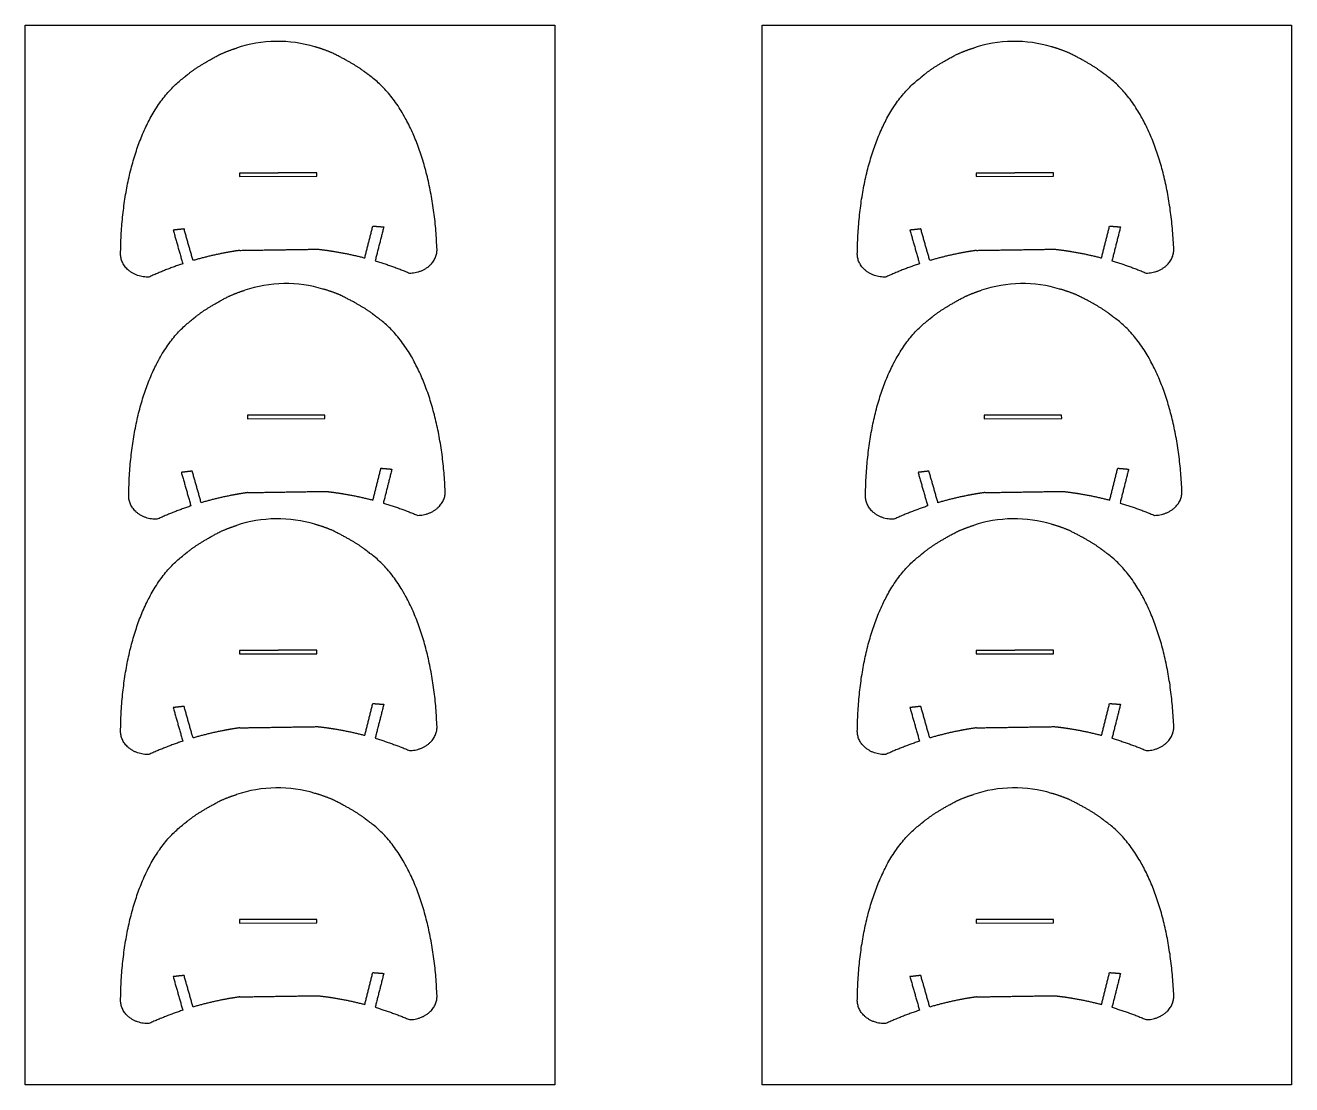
# Model space of a CAD drawing. Header units: metres. Extents: x 1979.8 to 2018, y 1971.1 to 1990.7.
# Drawn here: x 1984.608 to 1988.254, y 1987.332 to 1990.382 of the extents above; entities that cross this region are included whole.
import ezdxf

# ---------------------------------------------------------------- set-up
doc = ezdxf.new("R2010")
doc.units = ezdxf.units.M
doc.layers.add('ΦΥΛΛΑ ΓΙΑ CNC', color=1, linetype='Continuous')
doc.layers.add('ΦΥΛΛΑ ΚΟΝΤΡΑ ΠΛΑΚΕ', color=131, linetype='Continuous')

msp = doc.modelspace()

# ---------------------------------------------------------------- linework, layer by layer
at = {"layer": 'ΦΥΛΛΑ ΓΙΑ CNC'}
for points in [[(1985.3357, 1989.9571), (1985.2243, 1989.9571), (1985.2243, 1989.9469), (1985.4472, 1989.9476), (1985.4472, 1989.9575), (1985.3357, 1989.9575)], [(1987.4572, 1989.9571), (1987.3458, 1989.9571), (1987.3458, 1989.9469), (1987.5687, 1989.9476), (1987.5687, 1989.9575), (1987.4572, 1989.9575)], [(1985.3592, 1989.2598), (1985.2477, 1989.2598), (1985.2478, 1989.2496), (1985.4707, 1989.2503), (1985.4706, 1989.2601), (1985.3592, 1989.2601)], [(1987.4807, 1989.2598), (1987.3692, 1989.2598), (1987.3692, 1989.2496), (1987.5922, 1989.2503), (1987.5921, 1989.2601), (1987.4807, 1989.2601)], [(1985.3357, 1988.5826), (1985.2243, 1988.5826), (1985.2243, 1988.5724), (1985.4472, 1988.573), (1985.4472, 1988.5829), (1985.3357, 1988.5829)], [(1987.4572, 1988.5826), (1987.3458, 1988.5826), (1987.3458, 1988.5724), (1987.5687, 1988.573), (1987.5687, 1988.5829), (1987.4572, 1988.5829)], [(1985.3357, 1987.8078), (1985.2243, 1987.8078), (1985.2243, 1987.7976), (1985.4472, 1987.7983), (1985.4472, 1987.8082), (1985.3357, 1987.8082)], [(1987.4572, 1987.8078), (1987.3458, 1987.8078), (1987.3458, 1987.7976), (1987.5687, 1987.7983), (1987.5687, 1987.8082), (1987.4572, 1987.8082)]]:
    msp.add_lwpolyline(points, dxfattribs=at)
at = {"layer": 'ΦΥΛΛΑ ΓΙΑ CNC', "lineweight": -3}
for points in [[(1985.4412, 1990.3204), (1985.4059, 1990.3314), (1985.3674, 1990.3366), (1985.2904, 1990.3354), (1985.2519, 1990.3291), (1985.2164, 1990.317)], [(1987.5627, 1990.3204), (1987.5274, 1990.3314), (1987.4889, 1990.3366), (1987.4119, 1990.3354), (1987.3734, 1990.3291), (1987.3379, 1990.317)], [(1985.4647, 1989.6231), (1985.4293, 1989.6341), (1985.3909, 1989.6393), (1985.3139, 1989.6381), (1985.2754, 1989.6317), (1985.2399, 1989.6196)], [(1987.5862, 1989.6231), (1987.5508, 1989.6341), (1987.5124, 1989.6393), (1987.4354, 1989.6381), (1987.3969, 1989.6317), (1987.3614, 1989.6196)], [(1985.4412, 1988.9458), (1985.4059, 1988.9568), (1985.3674, 1988.962), (1985.2904, 1988.9609), (1985.2519, 1988.9545), (1985.2164, 1988.9424)], [(1987.5627, 1988.9458), (1987.5274, 1988.9568), (1987.4889, 1988.962), (1987.4119, 1988.9609), (1987.3734, 1988.9545), (1987.3379, 1988.9424)], [(1985.4412, 1988.1711), (1985.4059, 1988.1821), (1985.3674, 1988.1873), (1985.2904, 1988.1861), (1985.2519, 1988.1798), (1985.2164, 1988.1677)], [(1987.5627, 1988.1711), (1987.5274, 1988.1821), (1987.4889, 1988.1873), (1987.4119, 1988.1861), (1987.3734, 1988.1798), (1987.3379, 1988.1677)]]:
    msp.add_open_spline(points, degree=3, knots=[0, 0, 0, 0, 0.500337, 0.500337, 1.000843, 1.000843, 1.000843, 1.000843], dxfattribs=at)
for points, weights, knots in [([(1984.8823, 1989.7233), (1984.8859, 1990.0868), (1985.0546, 1990.224), (1985.0656, 1990.2329), (1985.0767, 1990.2419), (1985.1054, 1990.2653), (1985.1678, 1990.2984)], [1, 0.888324260259, 1, 1, 1, 0.970376548073, 0.948940508878], [3.3219173, 3.3219173, 3.3219173, 3.7990306, 3.7990306, 3.8560209, 3.8560209, 3.9482049, 3.9482049, 3.9482049]), ([(1985.7935, 1989.7373), (1985.7788, 1990.1005), (1985.606, 1990.2324), (1985.5947, 1990.241), (1985.5834, 1990.2496), (1985.5539, 1990.2721), (1985.4906, 1990.3033)], [1, 0.888324260259, 1, 1, 1, 0.970376548073, 0.948940508878], [3.3219173, 3.3219173, 3.3219173, 3.7990306, 3.7990306, 3.8560209, 3.8560209, 3.9482049, 3.9482049, 3.9482049]), ([(1987.0037, 1989.7233), (1987.0074, 1990.0868), (1987.1761, 1990.224), (1987.1871, 1990.2329), (1987.1982, 1990.2419), (1987.2269, 1990.2653), (1987.2893, 1990.2984)], [1, 0.888324260259, 1, 1, 1, 0.970376548073, 0.948940508878], [3.3219173, 3.3219173, 3.3219173, 3.7990306, 3.7990306, 3.8560209, 3.8560209, 3.9482049, 3.9482049, 3.9482049]), ([(1987.915, 1989.7373), (1987.9003, 1990.1005), (1987.7275, 1990.2324), (1987.7162, 1990.241), (1987.7049, 1990.2496), (1987.6754, 1990.2721), (1987.6121, 1990.3033)], [1, 0.888324260259, 1, 1, 1, 0.970376548073, 0.948940508878], [3.3219173, 3.3219173, 3.3219173, 3.7990306, 3.7990306, 3.8560209, 3.8560209, 3.9482049, 3.9482049, 3.9482049]), ([(1985.2255, 1989.7344), (1985.201, 1989.7309), (1985.1767, 1989.7261), (1985.1333, 1989.7176), (1985.0909, 1989.7051)], [1, 0.999659318534, 1, 0.997248724701, 0.99666160826], [2.7549118, 2.7549118, 2.7549118, 2.8346643, 2.8346643, 2.9768778, 2.9768778, 2.9768778]), ([(1985.4501, 1989.7378), (1985.4747, 1989.735), (1985.4992, 1989.731), (1985.5428, 1989.7238), (1985.5855, 1989.7126)], [1, 0.999659318534, 1, 0.997248724701, 0.99666160826], [2.7549118, 2.7549118, 2.7549118, 2.8346643, 2.8346643, 2.9768778, 2.9768778, 2.9768778]), ([(1987.347, 1989.7344), (1987.3224, 1989.7309), (1987.2981, 1989.7261), (1987.2548, 1989.7176), (1987.2124, 1989.7051)], [1, 0.999659318534, 1, 0.997248724701, 0.99666160826], [2.7549118, 2.7549118, 2.7549118, 2.8346643, 2.8346643, 2.9768778, 2.9768778, 2.9768778]), ([(1987.5716, 1989.7378), (1987.5962, 1989.735), (1987.6207, 1989.731), (1987.6643, 1989.7238), (1987.707, 1989.7126)], [1, 0.999659318534, 1, 0.997248724701, 0.99666160826], [2.7549118, 2.7549118, 2.7549118, 2.8346643, 2.8346643, 2.9768778, 2.9768778, 2.9768778]), ([(1984.9057, 1989.026), (1984.9094, 1989.3895), (1985.0781, 1989.5266), (1985.0891, 1989.5356), (1985.1001, 1989.5446), (1985.1289, 1989.5679), (1985.1912, 1989.601)], [1, 0.888324260259, 1, 1, 1, 0.970376548073, 0.948940508878], [3.3219173, 3.3219173, 3.3219173, 3.7990306, 3.7990306, 3.8560209, 3.8560209, 3.9482049, 3.9482049, 3.9482049]), ([(1985.817, 1989.0399), (1985.8022, 1989.4031), (1985.6294, 1989.5351), (1985.6181, 1989.5437), (1985.6068, 1989.5523), (1985.5774, 1989.5748), (1985.514, 1989.606)], [1, 0.888324260259, 1, 1, 1, 0.970376548073, 0.948940508878], [3.3219173, 3.3219173, 3.3219173, 3.7990306, 3.7990306, 3.8560209, 3.8560209, 3.9482049, 3.9482049, 3.9482049]), ([(1987.0272, 1989.026), (1987.0308, 1989.3895), (1987.1995, 1989.5266), (1987.2106, 1989.5356), (1987.2216, 1989.5446), (1987.2504, 1989.5679), (1987.3127, 1989.601)], [1, 0.888324260259, 1, 1, 1, 0.970376548073, 0.948940508878], [3.3219173, 3.3219173, 3.3219173, 3.7990306, 3.7990306, 3.8560209, 3.8560209, 3.9482049, 3.9482049, 3.9482049]), ([(1987.9385, 1989.0399), (1987.9237, 1989.4031), (1987.7509, 1989.5351), (1987.7396, 1989.5437), (1987.7283, 1989.5523), (1987.6989, 1989.5748), (1987.6355, 1989.606)], [1, 0.888324260259, 1, 1, 1, 0.970376548073, 0.948940508878], [3.3219173, 3.3219173, 3.3219173, 3.7990306, 3.7990306, 3.8560209, 3.8560209, 3.9482049, 3.9482049, 3.9482049]), ([(1985.2489, 1989.037), (1985.2244, 1989.0335), (1985.2001, 1989.0288), (1985.1568, 1989.0203), (1985.1144, 1989.0078)], [1, 0.999659318534, 1, 0.997248724701, 0.99666160826], [2.7549118, 2.7549118, 2.7549118, 2.8346643, 2.8346643, 2.9768778, 2.9768778, 2.9768778]), ([(1985.4736, 1989.0405), (1985.4982, 1989.0377), (1985.5226, 1989.0337), (1985.5662, 1989.0265), (1985.6089, 1989.0153)], [1, 0.999659318534, 1, 0.997248724701, 0.99666160826], [2.7549118, 2.7549118, 2.7549118, 2.8346643, 2.8346643, 2.9768778, 2.9768778, 2.9768778]), ([(1987.3704, 1989.037), (1987.3459, 1989.0335), (1987.3216, 1989.0288), (1987.2783, 1989.0203), (1987.2359, 1989.0078)], [1, 0.999659318534, 1, 0.997248724701, 0.99666160826], [2.7549118, 2.7549118, 2.7549118, 2.8346643, 2.8346643, 2.9768778, 2.9768778, 2.9768778]), ([(1987.5951, 1989.0405), (1987.6197, 1989.0377), (1987.6441, 1989.0337), (1987.6877, 1989.0265), (1987.7304, 1989.0153)], [1, 0.999659318534, 1, 0.997248724701, 0.99666160826], [2.7549118, 2.7549118, 2.7549118, 2.8346643, 2.8346643, 2.9768778, 2.9768778, 2.9768778]), ([(1984.8823, 1988.3488), (1984.8859, 1988.7123), (1985.0546, 1988.8494), (1985.0656, 1988.8584), (1985.0767, 1988.8673), (1985.1054, 1988.8907), (1985.1678, 1988.9238)], [1, 0.888324260259, 1, 1, 1, 0.970376548073, 0.948940508878], [3.3219173, 3.3219173, 3.3219173, 3.7990306, 3.7990306, 3.8560209, 3.8560209, 3.9482049, 3.9482049, 3.9482049]), ([(1985.7935, 1988.3627), (1985.7788, 1988.7259), (1985.606, 1988.8578), (1985.5947, 1988.8664), (1985.5834, 1988.8751), (1985.5539, 1988.8976), (1985.4906, 1988.9287)], [1, 0.888324260259, 1, 1, 1, 0.970376548073, 0.948940508878], [3.3219173, 3.3219173, 3.3219173, 3.7990306, 3.7990306, 3.8560209, 3.8560209, 3.9482049, 3.9482049, 3.9482049]), ([(1987.0037, 1988.3488), (1987.0074, 1988.7123), (1987.1761, 1988.8494), (1987.1871, 1988.8584), (1987.1982, 1988.8673), (1987.2269, 1988.8907), (1987.2893, 1988.9238)], [1, 0.888324260259, 1, 1, 1, 0.970376548073, 0.948940508878], [3.3219173, 3.3219173, 3.3219173, 3.7990306, 3.7990306, 3.8560209, 3.8560209, 3.9482049, 3.9482049, 3.9482049]), ([(1987.915, 1988.3627), (1987.9003, 1988.7259), (1987.7275, 1988.8578), (1987.7162, 1988.8664), (1987.7049, 1988.8751), (1987.6754, 1988.8976), (1987.6121, 1988.9287)], [1, 0.888324260259, 1, 1, 1, 0.970376548073, 0.948940508878], [3.3219173, 3.3219173, 3.3219173, 3.7990306, 3.7990306, 3.8560209, 3.8560209, 3.9482049, 3.9482049, 3.9482049]), ([(1985.4501, 1988.3632), (1985.4747, 1988.3605), (1985.4992, 1988.3565), (1985.5428, 1988.3493), (1985.5855, 1988.3381)], [1, 0.999659318534, 1, 0.997248724701, 0.99666160826], [2.7549118, 2.7549118, 2.7549118, 2.8346643, 2.8346643, 2.9768778, 2.9768778, 2.9768778]), ([(1987.5716, 1988.3632), (1987.5962, 1988.3605), (1987.6207, 1988.3565), (1987.6643, 1988.3493), (1987.707, 1988.3381)], [1, 0.999659318534, 1, 0.997248724701, 0.99666160826], [2.7549118, 2.7549118, 2.7549118, 2.8346643, 2.8346643, 2.9768778, 2.9768778, 2.9768778]), ([(1985.2255, 1988.3598), (1985.201, 1988.3563), (1985.1767, 1988.3515), (1985.1333, 1988.343), (1985.0909, 1988.3305)], [1, 0.999659318534, 1, 0.997248724701, 0.99666160826], [2.7549118, 2.7549118, 2.7549118, 2.8346643, 2.8346643, 2.9768778, 2.9768778, 2.9768778]), ([(1987.347, 1988.3598), (1987.3224, 1988.3563), (1987.2981, 1988.3515), (1987.2548, 1988.343), (1987.2124, 1988.3305)], [1, 0.999659318534, 1, 0.997248724701, 0.99666160826], [2.7549118, 2.7549118, 2.7549118, 2.8346643, 2.8346643, 2.9768778, 2.9768778, 2.9768778]), ([(1984.8823, 1987.574), (1984.8859, 1987.9375), (1985.0546, 1988.0747), (1985.0656, 1988.0836), (1985.0767, 1988.0926), (1985.1054, 1988.116), (1985.1678, 1988.1491)], [1, 0.888324260259, 1, 1, 1, 0.970376548073, 0.948940508878], [3.3219173, 3.3219173, 3.3219173, 3.7990306, 3.7990306, 3.8560209, 3.8560209, 3.9482049, 3.9482049, 3.9482049]), ([(1985.7935, 1987.588), (1985.7788, 1987.9512), (1985.606, 1988.0831), (1985.5947, 1988.0917), (1985.5834, 1988.1003), (1985.5539, 1988.1228), (1985.4906, 1988.154)], [1, 0.888324260259, 1, 1, 1, 0.970376548073, 0.948940508878], [3.3219173, 3.3219173, 3.3219173, 3.7990306, 3.7990306, 3.8560209, 3.8560209, 3.9482049, 3.9482049, 3.9482049]), ([(1987.0037, 1987.574), (1987.0074, 1987.9375), (1987.1761, 1988.0747), (1987.1871, 1988.0836), (1987.1982, 1988.0926), (1987.2269, 1988.116), (1987.2893, 1988.1491)], [1, 0.888324260259, 1, 1, 1, 0.970376548073, 0.948940508878], [3.3219173, 3.3219173, 3.3219173, 3.7990306, 3.7990306, 3.8560209, 3.8560209, 3.9482049, 3.9482049, 3.9482049]), ([(1987.915, 1987.588), (1987.9003, 1987.9512), (1987.7275, 1988.0831), (1987.7162, 1988.0917), (1987.7049, 1988.1003), (1987.6754, 1988.1228), (1987.6121, 1988.154)], [1, 0.888324260259, 1, 1, 1, 0.970376548073, 0.948940508878], [3.3219173, 3.3219173, 3.3219173, 3.7990306, 3.7990306, 3.8560209, 3.8560209, 3.9482049, 3.9482049, 3.9482049]), ([(1985.2255, 1987.5851), (1985.201, 1987.5816), (1985.1767, 1987.5768), (1985.1333, 1987.5683), (1985.0909, 1987.5558)], [1, 0.999659318534, 1, 0.997248724701, 0.99666160826], [2.7549118, 2.7549118, 2.7549118, 2.8346643, 2.8346643, 2.9768778, 2.9768778, 2.9768778]), ([(1985.4501, 1987.5885), (1985.4747, 1987.5857), (1985.4992, 1987.5817), (1985.5428, 1987.5745), (1985.5855, 1987.5633)], [1, 0.999659318534, 1, 0.997248724701, 0.99666160826], [2.7549118, 2.7549118, 2.7549118, 2.8346643, 2.8346643, 2.9768778, 2.9768778, 2.9768778]), ([(1987.347, 1987.5851), (1987.3224, 1987.5816), (1987.2981, 1987.5768), (1987.2548, 1987.5683), (1987.2124, 1987.5558)], [1, 0.999659318534, 1, 0.997248724701, 0.99666160826], [2.7549118, 2.7549118, 2.7549118, 2.8346643, 2.8346643, 2.9768778, 2.9768778, 2.9768778]), ([(1987.5716, 1987.5885), (1987.5962, 1987.5857), (1987.6207, 1987.5817), (1987.6643, 1987.5745), (1987.707, 1987.5633)], [1, 0.999659318534, 1, 0.997248724701, 0.99666160826], [2.7549118, 2.7549118, 2.7549118, 2.8346643, 2.8346643, 2.9768778, 2.9768778, 2.9768778])]:
    msp.add_rational_spline(points, weights, degree=2, knots=knots, dxfattribs=at)
for points, weights in [([(1985.1678, 1990.2984), (1985.1915, 1990.3092), (1985.2164, 1990.317)], [0.931709150307, 0.919797461204, 0.911534052656]), ([(1985.4906, 1990.3033), (1985.4665, 1990.3134), (1985.4414, 1990.3204)], [0.931709150307, 0.919797461204, 0.911534052656]), ([(1987.2893, 1990.2984), (1987.313, 1990.3092), (1987.3379, 1990.317)], [0.931709150307, 0.919797461204, 0.911534052656]), ([(1987.6121, 1990.3033), (1987.588, 1990.3134), (1987.5629, 1990.3204)], [0.931709150307, 0.919797461204, 0.911534052656]), ([(1984.9635, 1989.6573), (1984.8833, 1989.6561), (1984.8823, 1989.7233)], [1, 0.707106781187, 1]), ([(1985.2255, 1989.7344), (1985.3385, 1989.7361), (1985.4501, 1989.7378)], [0.999923417659, 0.942555254016, 1]), ([(1985.7143, 1989.6688), (1985.7945, 1989.67), (1985.7935, 1989.7373)], [1, 0.707106781187, 1]), ([(1987.085, 1989.6573), (1987.0048, 1989.6561), (1987.0037, 1989.7233)], [1, 0.707106781187, 1]), ([(1987.347, 1989.7344), (1987.46, 1989.7361), (1987.5716, 1989.7378)], [0.999923417659, 0.942555254016, 1]), ([(1987.8358, 1989.6688), (1987.916, 1989.67), (1987.915, 1989.7373)], [1, 0.707106781187, 1]), ([(1985.0613, 1989.6958), (1985.0113, 1989.6793), (1984.9635, 1989.6573)], [0.99651626955, 0.996723144745, 1]), ([(1985.6154, 1989.7043), (1985.6659, 1989.6893), (1985.7143, 1989.6688)], [0.99651626955, 0.996723144745, 1]), ([(1987.1828, 1989.6958), (1987.1328, 1989.6793), (1987.085, 1989.6573)], [0.99651626955, 0.996723144745, 1]), ([(1987.7369, 1989.7043), (1987.7874, 1989.6893), (1987.8358, 1989.6688)], [0.99651626955, 0.996723144745, 1]), ([(1985.1912, 1989.601), (1985.215, 1989.6118), (1985.2399, 1989.6196)], [0.931709150307, 0.919797461204, 0.911534052656]), ([(1985.514, 1989.606), (1985.49, 1989.616), (1985.4648, 1989.6231)], [0.931709150307, 0.919797461204, 0.911534052656]), ([(1987.3127, 1989.601), (1987.3365, 1989.6118), (1987.3614, 1989.6196)], [0.931709150307, 0.919797461204, 0.911534052656]), ([(1987.6355, 1989.606), (1987.6114, 1989.616), (1987.5863, 1989.6231)], [0.931709150307, 0.919797461204, 0.911534052656]), ([(1984.9869, 1988.96), (1984.9067, 1988.9587), (1984.9057, 1989.026)], [1, 0.707106781187, 1]), ([(1985.2489, 1989.037), (1985.362, 1989.0388), (1985.4736, 1989.0405)], [0.999923417659, 0.942555254016, 1]), ([(1985.7378, 1988.9714), (1985.818, 1988.9726), (1985.817, 1989.0399)], [1, 0.707106781187, 1]), ([(1987.1084, 1988.96), (1987.0282, 1988.9587), (1987.0272, 1989.026)], [1, 0.707106781187, 1]), ([(1987.3704, 1989.037), (1987.4835, 1989.0388), (1987.5951, 1989.0405)], [0.999923417659, 0.942555254016, 1]), ([(1987.8593, 1988.9714), (1987.9395, 1988.9726), (1987.9385, 1989.0399)], [1, 0.707106781187, 1]), ([(1985.0847, 1988.9985), (1985.0348, 1988.9819), (1984.9869, 1988.96)], [0.99651626955, 0.996723144745, 1]), ([(1985.6389, 1989.0069), (1985.6893, 1988.9919), (1985.7378, 1988.9714)], [0.99651626955, 0.996723144745, 1]), ([(1987.2062, 1988.9985), (1987.1563, 1988.9819), (1987.1084, 1988.96)], [0.99651626955, 0.996723144745, 1]), ([(1987.7604, 1989.0069), (1987.8108, 1988.9919), (1987.8593, 1988.9714)], [0.99651626955, 0.996723144745, 1]), ([(1985.4906, 1988.9287), (1985.4665, 1988.9388), (1985.4414, 1988.9458)], [0.931709150307, 0.919797461204, 0.911534052656]), ([(1987.6121, 1988.9287), (1987.588, 1988.9388), (1987.5629, 1988.9458)], [0.931709150307, 0.919797461204, 0.911534052656]), ([(1985.1678, 1988.9238), (1985.1915, 1988.9346), (1985.2164, 1988.9424)], [0.931709150307, 0.919797461204, 0.911534052656]), ([(1987.2893, 1988.9238), (1987.313, 1988.9346), (1987.3379, 1988.9424)], [0.931709150307, 0.919797461204, 0.911534052656]), ([(1985.2255, 1988.3598), (1985.3385, 1988.3615), (1985.4501, 1988.3632)], [0.999923417659, 0.942555254016, 1]), ([(1985.7143, 1988.2942), (1985.7945, 1988.2954), (1985.7935, 1988.3627)], [1, 0.707106781187, 1]), ([(1987.347, 1988.3598), (1987.46, 1988.3615), (1987.5716, 1988.3632)], [0.999923417659, 0.942555254016, 1]), ([(1987.8358, 1988.2942), (1987.916, 1988.2954), (1987.915, 1988.3627)], [1, 0.707106781187, 1]), ([(1984.9635, 1988.2827), (1984.8833, 1988.2815), (1984.8823, 1988.3488)], [1, 0.707106781187, 1]), ([(1985.6154, 1988.3297), (1985.6659, 1988.3147), (1985.7143, 1988.2942)], [0.99651626955, 0.996723144745, 1]), ([(1987.085, 1988.2827), (1987.0048, 1988.2815), (1987.0037, 1988.3488)], [1, 0.707106781187, 1]), ([(1987.7369, 1988.3297), (1987.7874, 1988.3147), (1987.8358, 1988.2942)], [0.99651626955, 0.996723144745, 1]), ([(1985.0613, 1988.3212), (1985.0113, 1988.3047), (1984.9635, 1988.2827)], [0.99651626955, 0.996723144745, 1]), ([(1987.1828, 1988.3212), (1987.1328, 1988.3047), (1987.085, 1988.2827)], [0.99651626955, 0.996723144745, 1]), ([(1985.1678, 1988.1491), (1985.1915, 1988.1599), (1985.2164, 1988.1677)], [0.931709150307, 0.919797461204, 0.911534052656]), ([(1985.4906, 1988.154), (1985.4665, 1988.1641), (1985.4414, 1988.1711)], [0.931709150307, 0.919797461204, 0.911534052656]), ([(1987.2893, 1988.1491), (1987.313, 1988.1599), (1987.3379, 1988.1677)], [0.931709150307, 0.919797461204, 0.911534052656]), ([(1987.6121, 1988.154), (1987.588, 1988.1641), (1987.5629, 1988.1711)], [0.931709150307, 0.919797461204, 0.911534052656]), ([(1984.9635, 1987.508), (1984.8833, 1987.5068), (1984.8823, 1987.574)], [1, 0.707106781187, 1]), ([(1985.2255, 1987.5851), (1985.3385, 1987.5868), (1985.4501, 1987.5885)], [0.999923417659, 0.942555254016, 1]), ([(1985.7143, 1987.5195), (1985.7945, 1987.5207), (1985.7935, 1987.588)], [1, 0.707106781187, 1]), ([(1987.085, 1987.508), (1987.0048, 1987.5068), (1987.0037, 1987.574)], [1, 0.707106781187, 1]), ([(1987.347, 1987.5851), (1987.46, 1987.5868), (1987.5716, 1987.5885)], [0.999923417659, 0.942555254016, 1]), ([(1987.8358, 1987.5195), (1987.916, 1987.5207), (1987.915, 1987.588)], [1, 0.707106781187, 1]), ([(1985.0613, 1987.5465), (1985.0113, 1987.53), (1984.9635, 1987.508)], [0.99651626955, 0.996723144745, 1]), ([(1985.6154, 1987.555), (1985.6659, 1987.54), (1985.7143, 1987.5195)], [0.99651626955, 0.996723144745, 1]), ([(1987.1828, 1987.5465), (1987.1328, 1987.53), (1987.085, 1987.508)], [0.99651626955, 0.996723144745, 1]), ([(1987.7369, 1987.555), (1987.7874, 1987.54), (1987.8358, 1987.5195)], [0.99651626955, 0.996723144745, 1])]:
    msp.add_rational_spline(points, weights, degree=2, dxfattribs=at)
for points, degree in [([(1985.065, 1989.7961), (1985.0494, 1989.7944), (1985.0337, 1989.7926)], 2), ([(1985.0337, 1989.7926), (1985.0475, 1989.7442), (1985.0613, 1989.6958)], 2), ([(1985.0909, 1989.7051), (1985.078, 1989.7506), (1985.065, 1989.7961)], 2), ([(1985.5855, 1989.7126), (1985.597, 1989.7585), (1985.6086, 1989.8044)], 2), ([(1985.6086, 1989.8044), (1985.6243, 1989.8031), (1985.64, 1989.8019)], 2), ([(1985.64, 1989.8019), (1985.6277, 1989.7531), (1985.6154, 1989.7043)], 2), ([(1987.1865, 1989.7961), (1987.1709, 1989.7944), (1987.1552, 1989.7926)], 2), ([(1987.1552, 1989.7926), (1987.169, 1989.7442), (1987.1828, 1989.6958)], 2), ([(1987.2124, 1989.7051), (1987.1995, 1989.7506), (1987.1865, 1989.7961)], 2), ([(1987.707, 1989.7126), (1987.7185, 1989.7585), (1987.7301, 1989.8044)], 2), ([(1987.7301, 1989.8044), (1987.7458, 1989.8031), (1987.7615, 1989.8019)], 2), ([(1987.7615, 1989.8019), (1987.7492, 1989.7531), (1987.7369, 1989.7043)], 2), ([(1985.2253, 1989.7344), (1985.2253, 1989.7344), (1985.2253, 1989.7345), (1985.2253, 1989.7346)], 3), ([(1987.3468, 1989.7344), (1987.3468, 1989.7344), (1987.3468, 1989.7345), (1987.3468, 1989.7346)], 3), ([(1985.0885, 1989.0988), (1985.0728, 1989.097), (1985.0572, 1989.0953)], 2), ([(1985.0572, 1989.0953), (1985.071, 1989.0469), (1985.0847, 1988.9985)], 2), ([(1985.1144, 1989.0078), (1985.1014, 1989.0533), (1985.0885, 1989.0988)], 2), ([(1985.6089, 1989.0153), (1985.6205, 1989.0612), (1985.6321, 1989.1071)], 2), ([(1985.6321, 1989.1071), (1985.6478, 1989.1058), (1985.6634, 1989.1045)], 2), ([(1985.6634, 1989.1045), (1985.6512, 1989.0557), (1985.6389, 1989.0069)], 2), ([(1987.21, 1989.0988), (1987.1943, 1989.097), (1987.1787, 1989.0953)], 2), ([(1987.1787, 1989.0953), (1987.1925, 1989.0469), (1987.2062, 1988.9985)], 2), ([(1987.2359, 1989.0078), (1987.2229, 1989.0533), (1987.21, 1989.0988)], 2), ([(1987.7304, 1989.0153), (1987.742, 1989.0612), (1987.7535, 1989.1071)], 2), ([(1987.7535, 1989.1071), (1987.7692, 1989.1058), (1987.7849, 1989.1045)], 2), ([(1987.7849, 1989.1045), (1987.7726, 1989.0557), (1987.7604, 1989.0069)], 2), ([(1985.2488, 1989.037), (1985.2488, 1989.0371), (1985.2488, 1989.0372), (1985.2488, 1989.0372)], 3), ([(1987.3703, 1989.037), (1987.3703, 1989.0371), (1987.3703, 1989.0372), (1987.3703, 1989.0372)], 3), ([(1985.065, 1988.4215), (1985.0494, 1988.4198), (1985.0337, 1988.418)], 2), ([(1985.0337, 1988.418), (1985.0475, 1988.3696), (1985.0613, 1988.3212)], 2), ([(1985.0909, 1988.3305), (1985.078, 1988.376), (1985.065, 1988.4215)], 2), ([(1985.5855, 1988.3381), (1985.597, 1988.384), (1985.6086, 1988.4298)], 2), ([(1985.6086, 1988.4298), (1985.6243, 1988.4286), (1985.64, 1988.4273)], 2), ([(1985.64, 1988.4273), (1985.6277, 1988.3785), (1985.6154, 1988.3297)], 2), ([(1987.1865, 1988.4215), (1987.1709, 1988.4198), (1987.1552, 1988.418)], 2), ([(1987.1552, 1988.418), (1987.169, 1988.3696), (1987.1828, 1988.3212)], 2), ([(1987.2124, 1988.3305), (1987.1995, 1988.376), (1987.1865, 1988.4215)], 2), ([(1987.707, 1988.3381), (1987.7185, 1988.384), (1987.7301, 1988.4298)], 2), ([(1987.7301, 1988.4298), (1987.7458, 1988.4286), (1987.7615, 1988.4273)], 2), ([(1987.7615, 1988.4273), (1987.7492, 1988.3785), (1987.7369, 1988.3297)], 2), ([(1985.2253, 1988.3598), (1985.2253, 1988.3599), (1985.2253, 1988.3599), (1985.2253, 1988.36)], 3), ([(1987.3468, 1988.3598), (1987.3468, 1988.3599), (1987.3468, 1988.3599), (1987.3468, 1988.36)], 3), ([(1985.065, 1987.6468), (1985.0494, 1987.6451), (1985.0337, 1987.6433)], 2), ([(1985.0337, 1987.6433), (1985.0475, 1987.5949), (1985.0613, 1987.5465)], 2), ([(1985.0909, 1987.5558), (1985.078, 1987.6013), (1985.065, 1987.6468)], 2), ([(1985.5855, 1987.5633), (1985.597, 1987.6092), (1985.6086, 1987.6551)], 2), ([(1985.6086, 1987.6551), (1985.6243, 1987.6538), (1985.64, 1987.6526)], 2), ([(1985.64, 1987.6526), (1985.6277, 1987.6038), (1985.6154, 1987.555)], 2), ([(1987.1865, 1987.6468), (1987.1709, 1987.6451), (1987.1552, 1987.6433)], 2), ([(1987.1552, 1987.6433), (1987.169, 1987.5949), (1987.1828, 1987.5465)], 2), ([(1987.2124, 1987.5558), (1987.1995, 1987.6013), (1987.1865, 1987.6468)], 2), ([(1987.707, 1987.5633), (1987.7185, 1987.6092), (1987.7301, 1987.6551)], 2), ([(1987.7301, 1987.6551), (1987.7458, 1987.6538), (1987.7615, 1987.6526)], 2), ([(1987.7615, 1987.6526), (1987.7492, 1987.6038), (1987.7369, 1987.555)], 2), ([(1985.2253, 1987.5851), (1985.2253, 1987.5851), (1985.2253, 1987.5852), (1985.2253, 1987.5853)], 3), ([(1987.3468, 1987.5851), (1987.3468, 1987.5851), (1987.3468, 1987.5852), (1987.3468, 1987.5853)], 3)]:
    msp.add_open_spline(points, degree=degree, dxfattribs=at)
at = {"layer": 'ΦΥΛΛΑ ΚΟΝΤΡΑ ΠΛΑΚΕ'}
for points in [[(1984.6079, 1990.3823), (1986.1329, 1990.3823), (1986.1329, 1987.3323), (1984.6079, 1987.3323)], [(1986.7294, 1990.3823), (1988.2544, 1990.3823), (1988.2544, 1987.3323), (1986.7294, 1987.3323)]]:
    msp.add_lwpolyline(points, close=True, dxfattribs=at)

doc.saveas('drawing.dxf')
